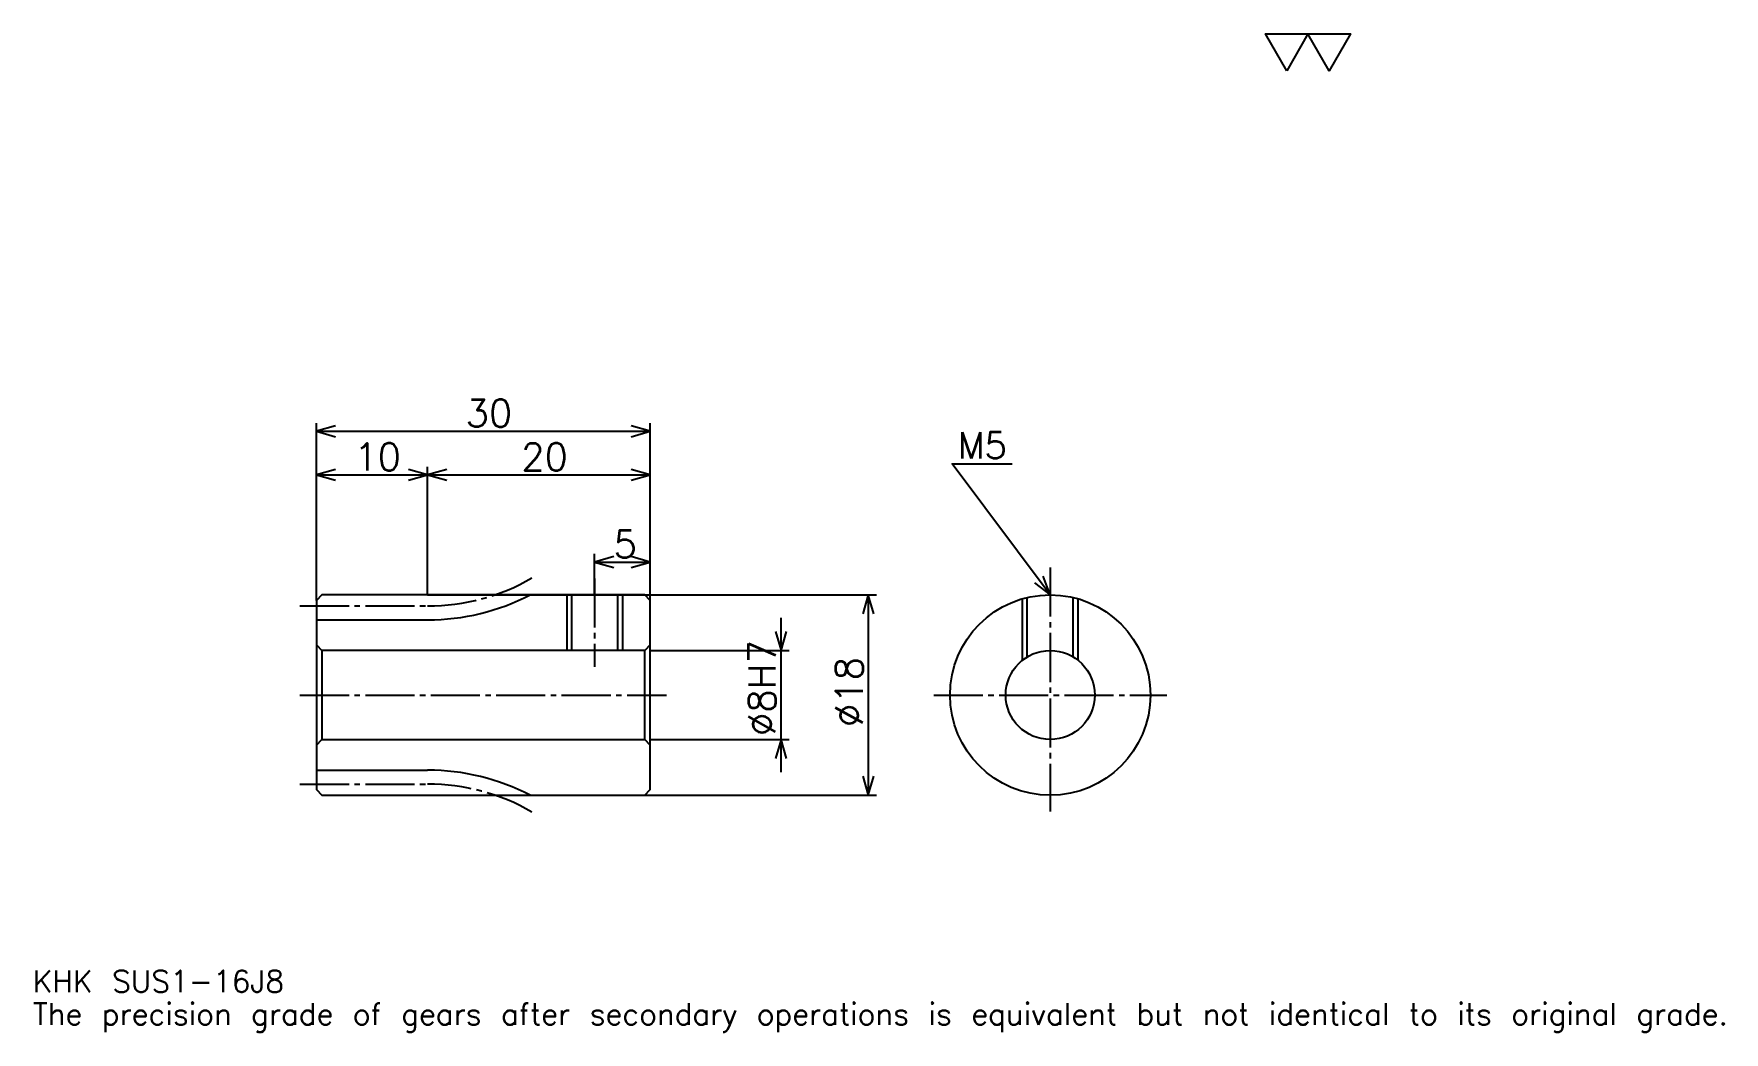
# Model space of a CAD drawing. Extents: x 5 to 157, y 2 to 91.
import ezdxf

# ---------------------------------------------------------------- set-up
doc = ezdxf.new("R2010")
doc.units = 0
doc.linetypes.add('DASHDOT', pattern=[5.877551, 4.408163, -0.489796, 0.489796, -0.489796])
doc.layers.get('0').update_dxf_attribs({"linetype": 'CONTINUOUS'})
doc.layers.add('DASHDOT', color=6, linetype='DASHDOT')
doc.styles.add('KANJI', font='TXT', dxfattribs={"bigfont": 'BIGFONT'})

msp = doc.modelspace()

# ---------------------------------------------------------------- linework, layer by layer
at = {"color": 5}
for p, q in [((30.367348, 41.081631), (30.367348, 56.510201)), ((60.367348, 41.081631), (60.367348, 56.510201)), ((30.367348, 55.775509), (60.367348, 55.775509)), ((30.367348, 51.85714), (40.367348, 51.85714)), ((40.367348, 41.081631), (40.367348, 52.591835)), ((40.367348, 51.85714), (60.367348, 51.85714)), ((55.367348, 41.081631), (55.367348, 44.7551)), ((55.367348, 44.020409), (60.367348, 44.020409)), ((30.367348, 40.581631), (30.367348, 41.081631)), ((40.367348, 41.081631), (60.367348, 41.081631)), ((55.367348, 41.081631), (55.367348, 41.081631)), ((55.367348, 41.081631), (55.367348, 41.081631)), ((60.367348, 41.081631), (80.693878, 41.081631)), ((60.367348, 40.581631), (60.367348, 41.081631)), ((79.959183, 41.081631), (79.959183, 23.081631)), ((72.122452, 25.142855), (72.122452, 39.020405)), ((60.367348, 36.081631), (72.857147, 36.081631)), ((60.367348, 28.081631), (72.857147, 28.081631)), ((40.367348, 23.081631), (60.367348, 23.081631)), ((60.367348, 23.081631), (80.693878, 23.081631))]:
    msp.add_line(p, q, dxfattribs=at)
at = {"color": 4}
for p, q in [((30.367348, 38.831631), (40.367348, 38.831631)), ((60.367348, 36.581631), (59.867348, 36.081631)), ((30.367348, 27.581631), (30.867348, 28.081631)), ((60.367348, 27.581631), (59.867348, 28.081631)), ((30.367348, 25.331631), (40.367348, 25.331631))]:
    msp.add_line(p, q, dxfattribs=at)
at = {"color": 7}
msp.add_lwpolyline([(117.551018, 88.163269), (115.640816, 91.474289), (123.281631, 91.474289), (121.371429, 88.163269), (119.46122, 91.474289), (117.551018, 88.163269)], dxfattribs=at)
at = {"color": 5}
for points in [[(32.081635, 56.265305), (30.367348, 55.775509), (32.081635, 55.285713)], [(58.653061, 55.285713), (60.367348, 55.775509), (58.653061, 56.265305)], [(32.081635, 52.346935), (30.367348, 51.85714), (32.081635, 51.367344)], [(38.653061, 51.367344), (40.367348, 51.85714), (38.653061, 52.346935)], [(42.081635, 52.346935), (40.367348, 51.85714), (42.081635, 51.367344)], [(58.653061, 51.367344), (60.367348, 51.85714), (58.653061, 52.346935)], [(96.306122, 41.081631), (87.489792, 52.836731), (92.877548, 52.836731)], [(57.081635, 44.510201), (55.367348, 44.020409), (57.081635, 43.530609)], [(58.653061, 43.530609), (60.367348, 44.020409), (58.653061, 44.510201)], [(94.885712, 42.15918), (96.306122, 41.081631), (95.669388, 42.746937)], [(80.448975, 39.367344), (79.959183, 41.081631), (79.469391, 39.367344)], [(71.63266, 37.795918), (72.122452, 36.081631), (72.612244, 37.795918)], [(72.612244, 26.367344), (72.122452, 28.081631), (71.63266, 26.367344)], [(79.469391, 24.795918), (79.959183, 23.081631), (80.448975, 24.795918)]]:
    msp.add_lwpolyline(points, dxfattribs=at)
at = {"color": 4}
for points in [[(40.367348, 41.081631), (40.367348, 41.081631), (30.867348, 41.081631), (30.367348, 40.581631), (30.367348, 27.581631)], [(30.367348, 27.581631), (30.367348, 23.581631), (30.867348, 23.081631), (40.367348, 23.081631), (40.367348, 23.081631), (40.367348, 23.081631), (59.867348, 23.081631), (60.367348, 23.581631), (60.367348, 40.581631), (59.867348, 41.081631), (40.367348, 41.081631), (40.367348, 41.081631)], [(52.867348, 41.081631), (52.867348, 36.081631)], [(53.302345, 41.081631), (53.302345, 36.081631)], [(57.43235, 41.081631), (57.43235, 36.081631)], [(57.867348, 41.081631), (57.867348, 36.081631)], [(93.806122, 35.204128), (93.806122, 40.72744)], [(94.241119, 35.507381), (94.241119, 40.841526)], [(98.371124, 35.507381), (98.371124, 40.841526)], [(98.806122, 35.204128), (98.806122, 40.72744)], [(30.367348, 36.581631), (30.867348, 36.081631), (30.867348, 28.081631), (59.867348, 28.081631), (59.867348, 36.081631), (30.867348, 36.081631)]]:
    msp.add_lwpolyline(points, dxfattribs=at)
for radius in [9, 4]:
    msp.add_circle((96.306122, 32.081631), radius, dxfattribs=at)
for centre, start, end in [((40.367348, 58.831631), 270, 297.43924009), ((40.367348, 5.331631), 62.56075991, 90)]:
    msp.add_arc(centre, 20, start, end, dxfattribs=at)
at = {"layer": 'DASHDOT', "color": 7}
for p, q in [((96.306122, 43.530609), (96.306122, 21.612244)), ((28.897961, 40.081631), (40.367348, 40.081631)), ((28.897961, 32.081631), (61.836735, 32.081631)), ((85.836731, 32.081631), (106.775513, 32.081631)), ((28.897961, 24.081631), (40.367348, 24.081631))]:
    msp.add_line(p, q, dxfattribs=at)
msp.add_lwpolyline([(55.367348, 42.551018), (55.367348, 34.612244)], dxfattribs=at)
for centre, start, end in [((40.367348, 58.831631), 270, 300.00000045), ((40.367348, 5.331631), 59.99999955, 90)]:
    msp.add_arc(centre, 18.75, start, end, dxfattribs=at)

# ---------------------------------------------------------------- texts
at = {"color": 7, "style": 'KANJI'}
for s, height, p in [('30', 2.44898, (43.775513, 56.167343)), ('10', 2.44898, (33.775513, 52.248978)), ('20', 2.44898, (48.775513, 52.248978)), ('M5', 2.351021, (87.979591, 53.32653)), ('5', 2.44898, (57.07143, 44.412243)), ('KHK SUS1-16J8', 1.959184, (4.897959, 5.387755)), ('The precision grade of gears after secondary operations is equivalent but not identical to its original grade.', 1.959184, (4.897959, 2.44898))]:
    msp.add_text(s, height=height, dxfattribs=at).set_placement(p)
for s, p in [('%%c8H7', (71.63266, 28.408161)), ('%%c18', (79.469391, 29.204079))]:
    msp.add_text(s, height=2.44898, rotation=90, dxfattribs=at).set_placement(p)

doc.saveas('drawing.dxf')
